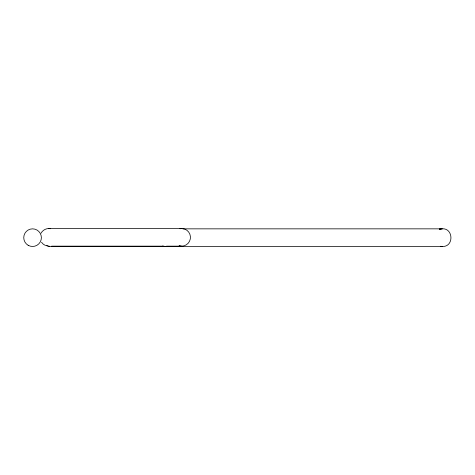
<?xml version="1.0" encoding="UTF-8"?>
<svg xmlns="http://www.w3.org/2000/svg" width="475" height="475" viewBox="0 0 475 475"><rect width="100%" height="100%" fill="white"/><g stroke="black" fill="none" stroke-linecap="round" stroke-linejoin="round"><path stroke-width="0.71" d="M439.696 229.223L439.731 228.843L439.767 229.223M41.064 233.189C42.548 230.363 45.647 228.511 48.836 228.528L180.411 228.528M441.572 228.885L439.88 229.223A8.817 8.817 0 0 1 441.572 228.885C453.399 227.222 454.367 246.964 442.439 246.472L52.339 246.472M181.664 228.528L179.942 228.701A8.811 8.799 -90 0 1 190.404 236.473A8.811 8.799 -90 0 1 181.658 246.151L179.105 245.777A8.793 8.787 90 0 0 181.658 246.157M182.78 228.843L442.439 228.843M51.656 246.157L162.302 246.157M166.505 246.157L178.838 246.157M441.572 246.43A8.817 8.817 0 0 1 440.717 246.299L442.439 246.472M48.836 228.528L50.558 228.701M46.033 245.433L50.19 246.472A8.811 8.805 0 0 0 51.912 246.299M166.292 246.299A8.817 6.234 90 0 1 165.074 246.472L163.269 246.092A8.817 6.234 90 0 1 162.693 245.801M48.474 246.299L49.329 246.43M163.691 246.24L165.074 246.472M46.817 245.801L47.631 246.092M45.463 245.486L43.243 244.156L41.509 242.238M28.156 245.29A8.817 8.817 0 0 0 41.378 237.654A8.817 8.817 0 0 0 28.156 230.025A8.817 8.817 0 0 0 28.156 245.29"/></g></svg>
